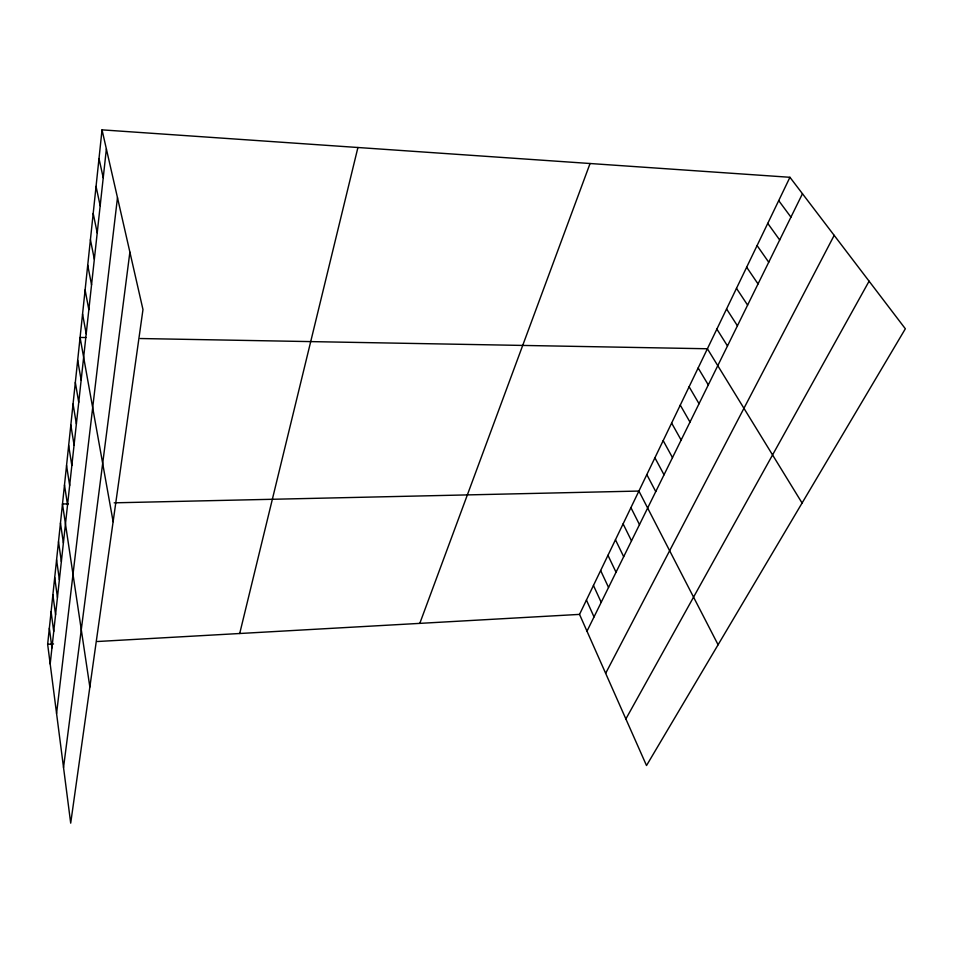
<?xml version="1.0" encoding="UTF-8"?>
<svg xmlns="http://www.w3.org/2000/svg" width="953" height="953" viewBox="0 0 953 953"><rect width="100%" height="100%" fill="white"/><g stroke="black" fill="none" stroke-linecap="round" stroke-linejoin="round"><path stroke-width="1.43" d="M102.031 129.858L142.974 309.558L70.701 823.142L47.65 644.311L102.031 129.858L789.942 177.294L905.35 328.773L646.515 765.545L579.531 614.387L789.942 177.294M50.187 663.979L106.379 148.93M56.572 713.487L117.481 197.7M63.529 767.522L129.882 252.14M239.703 633.507L357.923 147.501M419.796 623.381L590.062 163.511M586.988 631.208L802.462 193.733M605.655 673.33L834.185 235.355M625.871 718.955L869.088 281.183M47.65 644.311L53.535 643.99M97.397 641.512L579.531 614.387M68.259 503.863L62.481 503.994L89.856 687.018M114.181 502.827L638.903 491.057L718.097 644.764M85.865 337.553L80.088 337.445L113.121 521.672M140.282 338.529L707.4 348.762L802.081 503.029M778.708 200.618L790.93 217.141M767.761 223.371L779.685 239.977M757.075 245.552L768.726 262.23M746.664 267.209L758.028 283.934M736.49 288.33L747.605 305.115M726.567 308.951L737.419 325.783M716.87 329.095L727.484 345.963M698.156 367.977L708.293 384.905M689.114 386.763L699.037 403.715M680.275 405.12L689.984 422.084M671.627 423.072L681.133 440.048M663.181 440.631L672.484 457.607M654.914 457.797L664.027 474.785M646.825 474.606L655.747 491.593M630.922 507.639L639.487 524.615M623.107 523.876L631.494 540.827M615.459 539.755L623.679 556.695M607.966 555.313L616.031 572.229M600.64 570.537L608.538 587.441M593.457 585.464L601.2 602.332M586.429 600.068L594.017 616.913M98.993 158.555L103.234 177.782M96.05 186.407L100.172 205.765M93.191 213.436L97.218 232.901M90.416 239.679L94.335 259.24M87.724 265.172L91.548 284.816M85.103 289.938L88.843 309.665M82.566 314.025L86.211 333.812M77.681 360.234L81.148 380.116M75.335 382.415L78.73 402.321M73.047 404.012L76.371 423.942M70.832 425.05L74.072 444.991M68.664 445.539L71.844 465.493M66.555 465.517L69.664 485.47M64.494 484.994L67.532 504.935M60.468 523.078L63.386 542.984M58.502 541.685L61.361 561.579M56.584 559.84L59.384 579.698M54.702 577.554L57.454 597.376M52.88 594.839L55.572 614.637M51.093 611.719L53.725 631.47M49.353 628.206L51.938 647.921"/></g></svg>
